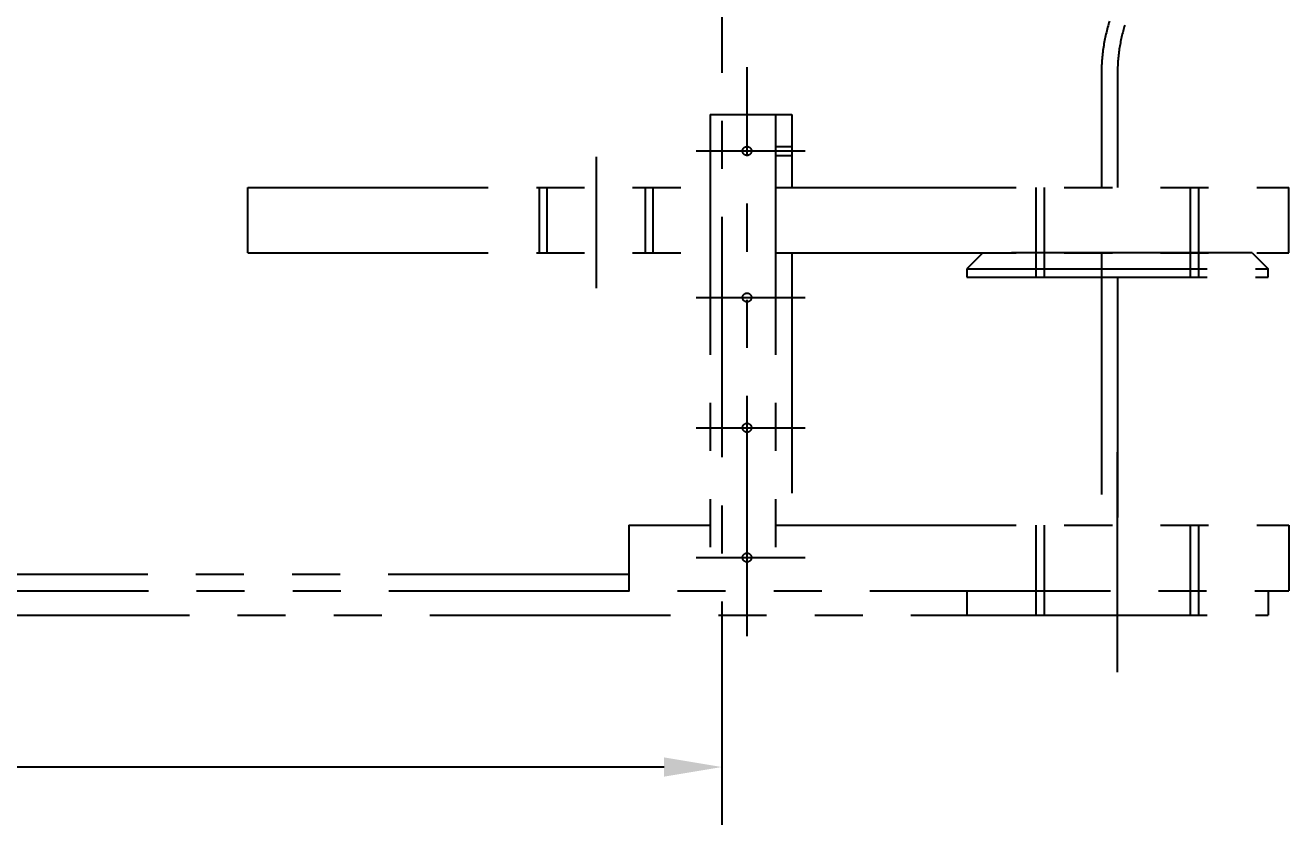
# Model space of a CAD drawing. Header units: millimetres. Extents: x 0 to 12600, y 0 to 8910.
# Drawn here: x 8861 to 10831, y 1904 to 3151 of the extents above; entities that cross this region are included whole.
import ezdxf

# ---------------------------------------------------------------- set-up
doc = ezdxf.new("R2010")
doc.units = ezdxf.units.MM
doc.header["$LTSCALE"] = 300
doc.linetypes.add('G', pattern=[2, 1.25, -0.25, 0.25, -0.25])
doc.linetypes.add('K', pattern=[2.5, 1.25, -0.25, 0.25, -0.25, 0.25, -0.25])
for name, color, linetype in [('02', 1, 'Continuous'), ('05', 4, 'G'), ('07', 6, 'K')]:
    doc.layers.add(name, color=color, linetype=linetype)
doc.styles.get("Standard").update_dxf_attribs({"font": 'isocp', "width": 0.707, "bigfont": 'intecad.shx'})
doc.dimstyles.new('INTE', dxfattribs={"dimscale": 30, "dimtxt": 3.5, "dimasz": 3, "dimexe": 3, "dimexo": 0, "dimgap": 1, "dimtad": 1, "dimdsep": 46, "dimtxsty": 'Standard', "dimcen": 0, "dimclrd": 1, "dimclre": 1, "dimclrt": 3, "dimadec": 0, "dimazin": 0, "dimtfac": 1, "dimtmove": 0, "dimatfit": 0, "dimfxl": 1, "dimarcsym": 0})

# ---------------------------------------------------------------- blocks, each defined once
blk = doc.blocks.new('*D30')
at = {"layer": '02', "color": 1, "linetype": 'Continuous', "lineweight": -2}
for p, q in [((9947.1, 2169.7), (9947.1, 1904.2)), ((7059.1, 1994.2), (7059.1, 2084.2)), ((9857.1, 1994.2), (7149.1, 1994.2))]:
    blk.add_line(p, q, dxfattribs=at)
at = {"layer": '02', "color": 1, "linetype": 'Continuous'}
for points in [[(7149.1, 2009.2), (7149.1, 1979.2), (7059.1, 1994.2)], [(9857.1, 2009.2), (9857.1, 1979.2), (9947.1, 1994.2)]]:
    blk.add_solid(points, dxfattribs=at)
at = {"layer": 'Defpoints', "color": 0, "linetype": 'Continuous'}
for p in [(9947.1, 2169.7), (7059.1, 1994.2), (7059.1, 1994.2)]:
    blk.add_point(p, dxfattribs=at)
at = {"layer": '02', "color": 3, "linetype": 'Continuous', "insert": (8503.1, 2076.7), "char_height": 105, "attachment_point": 5}
blk.add_mtext('2888', dxfattribs=at)

msp = doc.modelspace()

# ---------------------------------------------------------------- linework, layer by layer
at = {"layer": '05', "color": 4, "linetype": 'G'}
msp.add_line((9947.076, 5252.374), (9947.076, 2169.705), dxfattribs=at)
at = {"layer": '07', "color": 6, "linetype": 'K'}
for p, q in [((9986.476, 2198.105), (9986.476, 3085.996)), ((10539.076, 3075.33), (10539.076, 2899.33)), ((10564.076, 3076.321), (10564.076, 2898.321)), ((9929.076, 3012.321), (9929.076, 2269.321)), ((9929.076, 3012.321), (10031.076, 3012.321)), ((10031.076, 3012.321), (10031.076, 2269.321)), ((10031.076, 3012.321), (10056.076, 3012.321)), ((10056.076, 3012.321), (10056.076, 2898.321)), ((9907.144, 2955.221), (10076.979, 2955.221)), ((10031.076, 2962.221), (10056.076, 2962.221)), ((9751.476, 2945.993), (9751.476, 2741.184)), ((10031.076, 2948.221), (10056.076, 2948.221)), ((9208.067, 2898.321), (9929.076, 2898.321)), ((9208.067, 2796.321), (9208.067, 2898.321)), ((9662.976, 2796.321), (9662.976, 2898.321)), ((9674.976, 2796.321), (9674.976, 2898.321)), ((9827.976, 2796.321), (9827.976, 2898.321)), ((9839.976, 2796.321), (9839.976, 2898.321)), ((10031.076, 2898.321), (10831.067, 2898.321)), ((10437.067, 2758.321), (10437.067, 2898.321)), ((10450.067, 2758.321), (10450.067, 2898.321)), ((10678.067, 2758.321), (10678.067, 2898.321)), ((10691.067, 2758.321), (10691.067, 2898.321)), ((10831.067, 2796.321), (10831.067, 2898.321)), ((9208.076, 2844.321), (9208.076, 2850.321)), ((9208.067, 2796.321), (9929.076, 2796.321)), ((10031.076, 2796.321), (10831.067, 2796.321)), ((10056.076, 2796.321), (10056.076, 2371.321)), ((10354.067, 2796.321), (10329.067, 2771.321)), ((10774.067, 2796.321), (10354.067, 2796.321)), ((10539.076, 2794.33), (10539.076, 2371.321)), ((10774.067, 2796.321), (10799.067, 2771.321)), ((10329.067, 2771.321), (10799.067, 2771.321)), ((10329.067, 2771.321), (10329.067, 2758.321)), ((10329.067, 2758.321), (10799.067, 2758.321)), ((10564.067, 2758.321), (10564.067, 2371.321)), ((10799.067, 2758.321), (10799.067, 2771.321)), ((9907.144, 2726.621), (10076.979, 2726.621)), ((9907.144, 2523.421), (10076.979, 2523.421)), ((10564.276, 2142.091), (10564.276, 2485.499)), ((9802.067, 2371.321), (9929.076, 2371.321)), ((9802.067, 2371.321), (9802.067, 2269.321)), ((10031.076, 2371.321), (10831.067, 2371.321)), ((10437.067, 2231.321), (10437.067, 2371.321)), ((10450.067, 2231.321), (10450.067, 2371.321)), ((10678.067, 2231.321), (10678.067, 2371.321)), ((10691.067, 2231.321), (10691.067, 2371.321)), ((10831.067, 2371.321), (10831.067, 2269.321)), ((9907.144, 2320.954), (10076.979, 2320.954)), ((9802.067, 2294.33), (3173.076, 2294.33)), ((1928.076, 2269.321), (10831.067, 2269.321)), ((10329.067, 2269.321), (10329.067, 2231.321)), ((10799.067, 2269.321), (10799.067, 2231.321)), ((1992.076, 2231.321), (10329.067, 2231.321)), ((10329.067, 2231.321), (10799.067, 2231.321))]:
    msp.add_line(p, q, dxfattribs=at)
for centre in [(9986.476, 2955.221), (9986.476, 2726.621), (9986.476, 2523.421), (9986.476, 2320.954)]:
    msp.add_circle(centre, 7, dxfattribs=at)
for centre, radius, start in [((10819.076, 3075.33), 280, 162.857415), ((10818.076, 3076.321), 254, 162.818312)]:
    msp.add_arc(centre, radius, start, 180, dxfattribs=at)

# ---------------------------------------------------------------- dimensions: what is measured, and where the dimension line sits
at = {"layer": '02', "color": 1, "linetype": 'Continuous'}
dim = msp.add_linear_dim(base=(7059.076, 1994.17), p1=(9947.076, 2169.705), p2=(7059.076, 1994.17), text='2888', dimstyle='INTE', dxfattribs=at)
dim.commit()
dim.dimension.update_dxf_attribs({"geometry": '*D30', "text_midpoint": (8503.076, 2076.68)})

doc.saveas('drawing.dxf')
